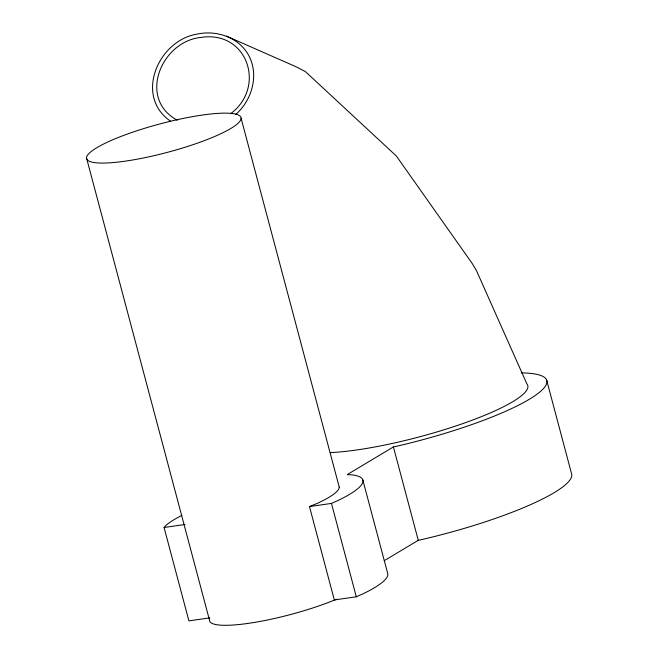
<?xml version="1.0" encoding="UTF-8"?>
<svg xmlns="http://www.w3.org/2000/svg" width="658" height="658" viewBox="0 0 658 658"><rect width="100%" height="100%" fill="white"/><g stroke="black" fill="none" stroke-linecap="round" stroke-linejoin="round"><path stroke-width="0.99" d="M209.902 617.862L188.92 620.881L164.072 527.502L166.137 525.207A104.449 19.214 -14.9 0 1 181.871 515.37M235.794 114.418C252.639 99.679 259.762 73.145 247.54 53.372C237.201 36.848 216.046 30.046 197.466 34.051C158.397 40.006 133.887 96.175 170.611 121.237M230.563 113.768C266.441 87.086 247.531 30.227 201.109 37.416C161.481 41.125 137.267 98.708 177.29 120.217M521.383 372.897A137.629 25.317 -14.9 0 1 528.407 399.825A137.629 25.317 -14.9 0 1 396.873 446.198L393.41 446.93L347.251 474.607L352.425 474.903A104.449 19.214 -14.9 0 1 338.163 500.442L331.459 503.411L309.474 506.57L334.322 599.948L356.299 596.79L363.01 593.829A104.449 19.214 -14.9 0 0 387.611 573.11L362.764 479.723M384.288 560.674L418.258 540.308L421.72 539.576A137.629 25.317 -14.9 0 0 571.481 473.415L546.634 380.028M309.474 506.57L316.786 503.584A79.873 14.69 -14.9 0 0 339.224 487.076M164.072 527.502L185.054 524.475M226.434 36.132L295.985 66.729L305.378 71.582L396.33 155.987L472.271 263.562L476.524 270.759L526.852 383.836A117.971 21.698 -14.9 0 1 462.763 423.604A117.971 21.698 -14.9 0 1 330.234 452.614M393.41 446.93L418.258 540.308M241.083 118.226A79.873 14.69 -14.9 0 1 125.398 161.128A79.873 14.69 -14.9 0 1 124.921 134.948A79.873 14.69 -14.9 0 1 241.083 118.226L339.265 487.216M331.459 503.411L356.299 596.79M86.519 157.969L209.507 620.206A79.873 14.69 -14.9 0 0 254.202 622.46A79.873 14.69 -14.9 0 0 336.386 599.257"/></g></svg>
